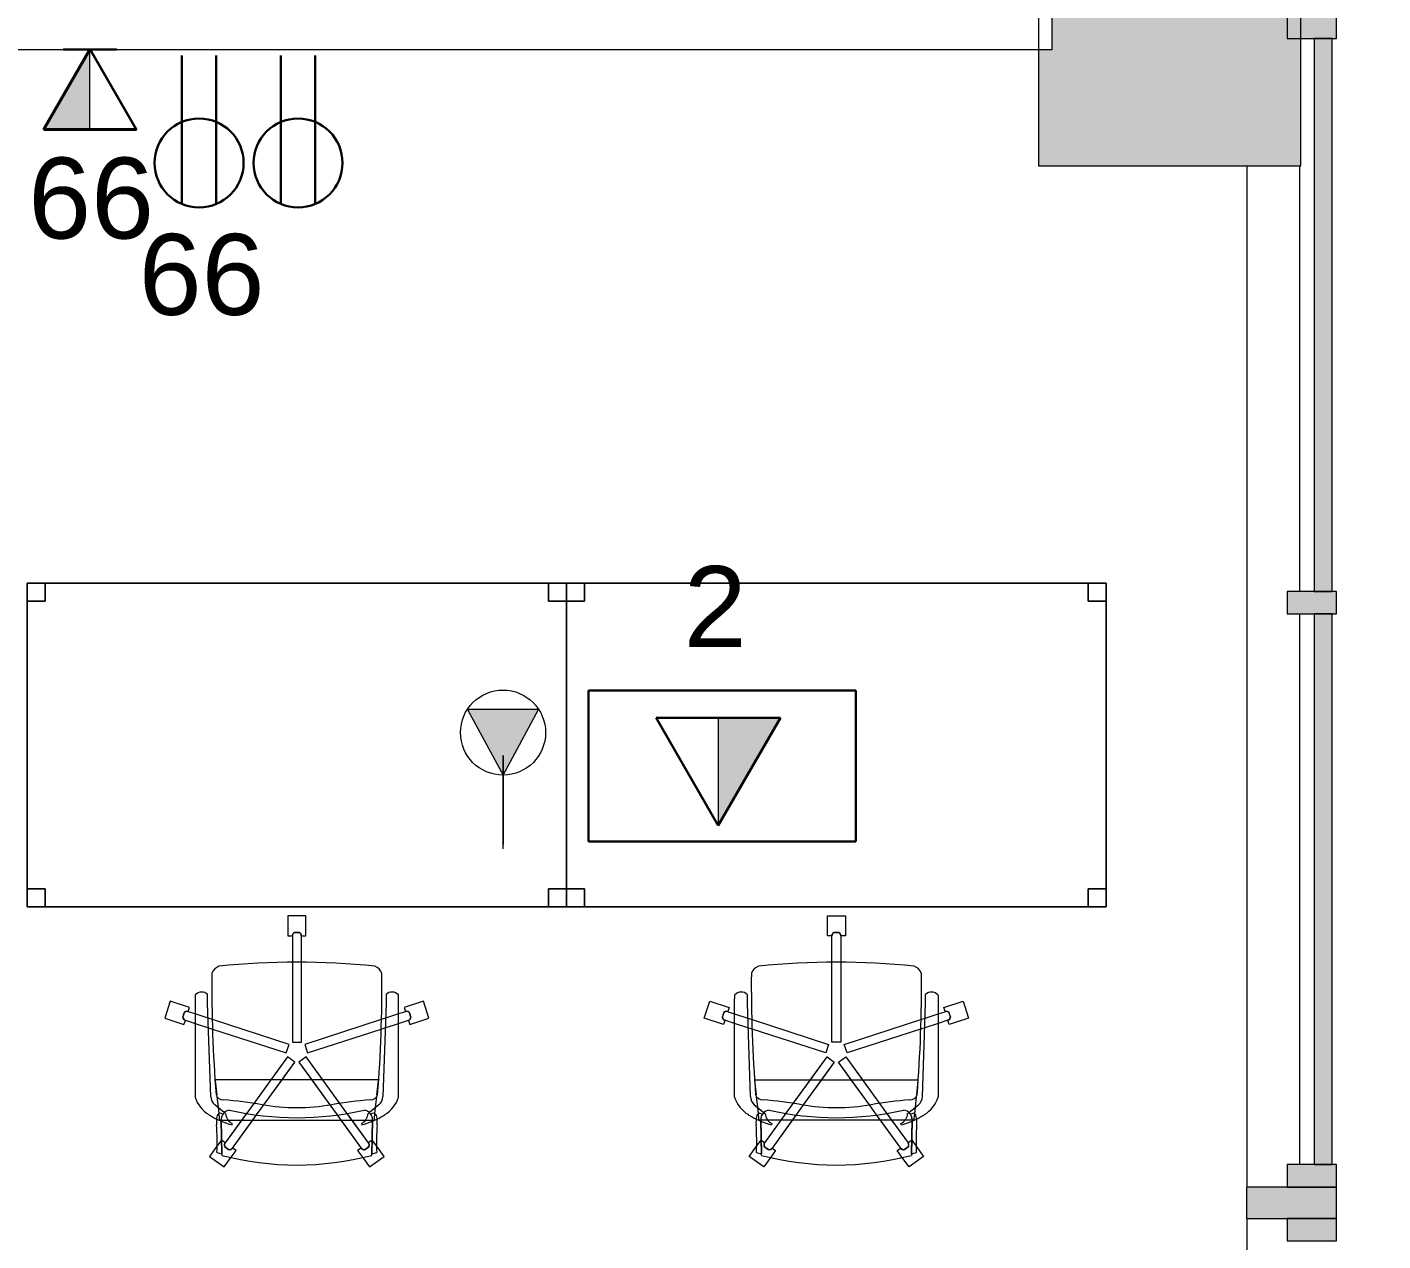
# Model space of a CAD drawing. Header units: inches. Extents: x 385 to 2249, y -1781 to -36.
# Drawn here: x 2043.8 to 2194.6, y -1443.9 to -1308.9 of the extents above; entities that cross this region are included whole.
import ezdxf

# ---------------------------------------------------------------- set-up
doc = ezdxf.new("R2010")
doc.units = ezdxf.units.IN
doc.header["$MEASUREMENT"] = 0
for name, color, linetype, lineweight in [('A-ANNO-NOTE', 131, 'Continuous', 30), ('A-COLS', 52, 'Continuous', 13), ('A-GLAZ-CURT', 52, 'Continuous', 13), ('A-GLAZ-CWMG', 51, 'Continuous', 13), ('A-WALL', 113, 'Continuous', 13), ('A-WALL-PATT', 111, 'Continuous', 13), ('I-FURN', 30, 'Continuous', 9)]:
    doc.layers.add(name, color=color, linetype=linetype, lineweight=lineweight)
doc.styles.add('Swis721 Lt BT', font='swissl.ttf', dxfattribs={"height": 9})

# ---------------------------------------------------------------- blocks, each defined once
blk = doc.blocks.new('Rectangular Mullion - 2_5_ x 5_ rectangular-5103979-Level 5 POWER _ SIGNAL')
at = {"layer": 'A-GLAZ-CWMG', "lineweight": 9}
blk.add_hatch(color=7, dxfattribs=at).paths.add_polyline_path([(-2.5, 2.75), (-2.5, -2.75), (0, -2.75), (0, 2.75)], flags=0)
at = {"layer": 'A-GLAZ-CWMG', "color": 8, "lineweight": 20}
for p, q in [((0, 2.75), (-2.5, 2.75)), ((-2.5, 2.75), (-2.5, -2.75)), ((0, -2.75), (0, 2.75)), ((-2.5, -2.75), (0, -2.75))]:
    blk.add_line(p, q, dxfattribs=at)
blk = doc.blocks.new('System Panel - Glazed 2-5375666-Level 5 POWER _ SIGNAL')
at = {"layer": 'A-GLAZ-CURT', "lineweight": 9}
blk.add_hatch(color=7, dxfattribs=at).paths.add_polyline_path([(30.63, 2.15), (30.63, 2.25), (-30.63, 2.25), (-30.63, 0.25), (30.63, 0.25)], flags=0)
at = {"layer": 'A-GLAZ-CURT', "color": 8, "lineweight": 20}
for p, q in [((30.63, 2.25), (-30.63, 2.25)), ((-30.63, 2.25), (-30.63, 0.25)), ((30.63, 0.25), (30.63, 2.25)), ((-30.63, 0.25), (30.63, 0.25))]:
    blk.add_line(p, q, dxfattribs=at)
blk = doc.blocks.new('Rectangular Mullion - 2_5_ x 5_ rectangular-5104493-Level 5 POWER _ SIGNAL')
at = {"layer": 'A-GLAZ-CWMG', "lineweight": 9}
blk.add_hatch(color=7, dxfattribs=at).paths.add_polyline_path([(0, 2.75), (0, -2.75), (-2.5, -2.75), (-2.5, 2.75)], flags=0)
at = {"layer": 'A-GLAZ-CWMG', "color": 8, "lineweight": 20}
for p, q in [((-2.5, 2.75), (0, 2.75)), ((-2.5, -2.75), (-2.5, 2.75)), ((0, 2.75), (0, -2.75)), ((0, -2.75), (-2.5, -2.75))]:
    blk.add_line(p, q, dxfattribs=at)
blk = doc.blocks.new('System Panel - Glazed 2-5104492-Level 5 POWER _ SIGNAL')
at = {"layer": 'A-GLAZ-CURT', "lineweight": 9}
blk.add_hatch(color=7, dxfattribs=at).paths.add_polyline_path([(30.75, 2.15), (30.75, 2.25), (-30.75, 2.25), (-30.75, 0.25), (30.75, 0.25)], flags=0)
at = {"layer": 'A-GLAZ-CURT', "color": 8, "lineweight": 20}
for p, q in [((30.75, 2.25), (-30.75, 2.25)), ((-30.75, 2.25), (-30.75, 0.25)), ((30.75, 0.25), (30.75, 2.25)), ((-30.75, 0.25), (30.75, 0.25))]:
    blk.add_line(p, q, dxfattribs=at)
blk = doc.blocks.new('Rectangular Mullion - 2_5_ x 5_ rectangular-5103978-Level 5 POWER _ SIGNAL')
at = {"layer": 'A-GLAZ-CWMG', "lineweight": 9}
blk.add_hatch(color=7, dxfattribs=at).paths.add_polyline_path([(0, -2.25), (0, -2.75), (-2.5, -2.75), (-2.5, 1.2), (0, 1.2), (0, -2.15)], flags=0)
at = {"layer": 'A-GLAZ-CWMG', "color": 8, "lineweight": 20}
for p, q in [((-2.5, 2.75), (0, 2.75)), ((-2.5, -2.75), (-2.5, 2.75)), ((0, 2.75), (0, -2.75)), ((0, -2.75), (-2.5, -2.75))]:
    blk.add_line(p, q, dxfattribs=at)
blk = doc.blocks.new('Walls 50 - Walls 3-5097362-Level 5 POWER _ SIGNAL')
at = {"layer": 'A-WALL', "lineweight": 9}
for p, q in [((53.56, -1536.77), (53.56, -1650.36)), ((59.48, -1584.11), (59.48, -1536.77)), ((59.48, -1647.86), (59.48, -1586.61)), ((53.56, -1653.85), (53.56, -1697.7))]:
    blk.add_line(p, q, dxfattribs=at)
blk = doc.blocks.new('Columns 54 - Columns 4-5528630-Level 5 POWER _ SIGNAL')
at = {"layer": 'A-COLS', "lineweight": 9}
blk.add_hatch(color=7, dxfattribs=at).paths.add_polyline_path([(1378.11, -846.46), (1405.87, -855.49), (1415.45, -826.02), (1387.68, -816.99), (1383.53, -829.78), (1384.99, -830.25), (1383.56, -834.65), (1382.1, -834.17)], flags=0)
at = {"layer": 'A-COLS', "color": 8, "lineweight": 20}
for p, q in [((1387.68, -816.99), (1378.11, -846.46)), ((1415.45, -826.02), (1387.68, -816.99)), ((1405.87, -855.49), (1415.45, -826.02)), ((1378.11, -846.46), (1405.87, -855.49))]:
    blk.add_line(p, q, dxfattribs=at)
blk = doc.blocks.new('F-Haworth_Chair_X99-Seminar - X99 Advanced Seminar Chair-V51-Level 5 POWER _ SIGNAL')
at = {"layer": 'I-FURN'}
for p, q in [((-1, 15.13), (1, 15.13)), ((-1, 12.88), (-1, 15.13)), ((-1, 15.13), (1, 15.13)), ((-1, 12.88), (-1, 15.13)), ((1, 15.13), (1, 12.88)), ((1, 15.13), (1, 12.88)), ((-0.52, 12.88), (-1, 12.88)), ((-0.52, 12.88), (-1, 12.88)), ((-0.5, 9.91), (-0.5, 12.88)), ((-0.5, 9.91), (-0.5, 12.88)), ((0.26, 13.26), (-0.26, 13.26)), ((0.26, 13.26), (-0.26, 13.26)), ((-0.25, 13.25), (0.25, 13.25)), ((-0.25, 13.25), (0.25, 13.25)), ((0.5, 12.88), (0.5, 9.91)), ((0.5, 12.88), (0.5, 9.91)), ((1, 12.88), (0.52, 12.88)), ((1, 12.88), (0.52, 12.88)), ((-0.5, 1.08), (-0.5, 9.91)), ((-0.5, 1.08), (-0.5, 9.91)), ((0.5, 9.91), (0.5, 1.08)), ((0.5, 9.91), (0.5, 1.08)), ((-11.32, 5.48), (-11.3, 6.32)), ((-9.92, 6.36), (-9.92, 5.36)), ((9.92, 5.36), (9.92, 6.36)), ((11.3, 6.32), (11.32, 5.48)), ((-14.69, 3.72), (-14.08, 5.62)), ((-14.69, 3.72), (-14.08, 5.62)), ((-14.08, 5.62), (-11.94, 4.93)), ((-14.08, 5.62), (-11.94, 4.93)), ((-11.94, 4.93), (-12.09, 4.47)), ((-11.94, 4.93), (-12.09, 4.47)), ((-11.32, -5.06), (-11.32, 5.48)), ((-9.92, 5.36), (-9.57, -4.97)), ((9.57, -4.97), (9.92, 5.36)), ((11.32, 5.48), (11.32, -5.06)), ((11.94, 4.93), (14.08, 5.62)), ((11.94, 4.93), (14.08, 5.62)), ((12.09, 4.47), (11.94, 4.93)), ((12.09, 4.47), (11.94, 4.93)), ((14.08, 5.62), (14.69, 3.72)), ((14.08, 5.62), (14.69, 3.72)), ((-12.55, 3.03), (-14.69, 3.72)), ((-12.55, 3.03), (-14.69, 3.72)), ((-12.53, 4.34), (-12.69, 3.85)), ((-12.53, 4.34), (-12.69, 3.85)), ((-12.68, 3.86), (-12.52, 4.33)), ((-12.68, 3.86), (-12.52, 4.33)), ((-12.63, 3.67), (-12.63, 3.67)), ((-12.4, 3.49), (-12.55, 3.03)), ((-12.4, 3.49), (-12.55, 3.03)), ((-11.32, 3.15), (-12.4, 3.5)), ((-11.32, 3.15), (-12.4, 3.5)), ((-12.09, 4.45), (-11.32, 4.21)), ((-12.09, 4.45), (-11.32, 4.21)), ((-11.32, 4.21), (-9.86, 3.73)), ((-11.32, 4.21), (-9.86, 3.73)), ((-9.83, 2.67), (-11.32, 3.15)), ((-9.83, 2.67), (-11.32, 3.15)), ((-9.86, 3.73), (-9.38, 3.57)), ((-9.86, 3.73), (-9.38, 3.57)), ((-9.38, 3.57), (-0.87, 0.81)), ((-9.38, 3.57), (-0.87, 0.81)), ((0.87, 0.81), (9.38, 3.57)), ((0.87, 0.81), (9.38, 3.57)), ((9.38, 3.57), (9.86, 3.73)), ((9.38, 3.57), (9.86, 3.73)), ((11.32, 3.15), (9.83, 2.67)), ((11.32, 3.15), (9.83, 2.67)), ((9.86, 3.73), (11.32, 4.21)), ((9.86, 3.73), (11.32, 4.21)), ((11.32, 4.21), (12.09, 4.45)), ((11.32, 4.21), (12.09, 4.45)), ((12.4, 3.5), (11.32, 3.15)), ((12.4, 3.5), (11.32, 3.15)), ((12.55, 3.03), (12.4, 3.49)), ((12.55, 3.03), (12.4, 3.49)), ((12.52, 4.33), (12.68, 3.86)), ((12.52, 4.33), (12.68, 3.86)), ((12.69, 3.85), (12.53, 4.34)), ((12.69, 3.85), (12.53, 4.34)), ((14.69, 3.72), (12.55, 3.03)), ((14.69, 3.72), (12.55, 3.03)), ((-9.37, 2.52), (-9.83, 2.67)), ((-9.37, 2.52), (-9.83, 2.67)), ((-1.18, -0.14), (-9.37, 2.52)), ((-1.18, -0.14), (-9.37, 2.52)), ((9.37, 2.52), (1.18, -0.14)), ((9.37, 2.52), (1.18, -0.14)), ((9.83, 2.67), (9.37, 2.52)), ((9.83, 2.67), (9.37, 2.52)), ((-0.87, 0.81), (-1.18, -0.14)), ((-0.87, 0.81), (-1.18, -0.14)), ((0.5, 1.08), (-0.5, 1.08)), ((0.5, 1.08), (-0.5, 1.08)), ((1.18, -0.14), (0.87, 0.81)), ((1.18, -0.14), (0.87, 0.81)), ((-4.79, -5.75), (-1.04, -0.58)), ((-0.23, -1.17), (-3.68, -5.91)), ((-2.89, -3.12), (-1.04, -0.58)), ((-0.23, -1.17), (-1.65, -3.12)), ((-1.04, -0.58), (-0.23, -1.17)), ((-1.04, -0.58), (-0.23, -1.17)), ((0.23, -1.17), (1.04, -0.58)), ((0.23, -1.17), (1.04, -0.58)), ((1.65, -3.12), (0.23, -1.17)), ((3.68, -5.91), (0.23, -1.17)), ((1.04, -0.58), (2.89, -3.12)), ((1.04, -0.58), (4.79, -5.75)), ((-9.07, -3.12), (-2.89, -3.12)), ((-9.07, -3.2), (-9.07, -3.12)), ((-8.9, -4.8), (-9.07, -3.2)), ((-4.79, -5.75), (-2.89, -3.12)), ((-1.65, -3.12), (-3.68, -5.91)), ((-2.89, -3.12), (-1.65, -3.12)), ((-1.65, -3.12), (1.65, -3.12)), ((1.65, -3.12), (2.89, -3.12)), ((3.68, -5.91), (1.65, -3.12)), ((2.89, -3.12), (9.07, -3.12)), ((2.89, -3.12), (4.79, -5.75)), ((9.07, -3.2), (8.9, -4.8)), ((9.07, -3.12), (9.07, -3.2)), ((-9.13, -5.92), (-8.07, -6.77)), ((-8.88, -4.99), (-8.89, -4.91)), ((-8.75, -6.22), (-8.88, -4.99)), ((-5.57, -6.82), (-4.79, -5.75)), ((-5.57, -6.82), (-4.79, -5.75)), ((-3.68, -5.91), (-4.47, -7.01)), ((-3.68, -5.91), (-4.47, -7.01)), ((4.47, -7.01), (3.68, -5.91)), ((4.47, -7.01), (3.68, -5.91)), ((4.79, -5.75), (5.57, -6.82)), ((4.79, -5.75), (5.57, -6.82)), ((8.07, -6.77), (9.13, -5.92)), ((8.88, -4.99), (8.75, -6.22)), ((8.89, -4.91), (8.88, -4.99)), ((-8.68, -6.87), (-8.75, -6.22)), ((-8.62, -7.42), (-8.68, -6.87)), ((-8.6, -7.6), (-8.62, -7.43)), ((-8.61, -6.81), (-8.23, -6.95)), ((-8.03, -6.81), (-7.95, -6.87)), ((-7.97, -10.12), (-5.57, -6.82)), ((-4.47, -7.01), (-7.16, -10.71)), ((-6.14, -7.6), (-5.57, -6.82)), ((-4.47, -7.01), (-4.9, -7.6)), ((4.9, -7.6), (4.47, -7.01)), ((7.16, -10.71), (4.47, -7.01)), ((5.57, -6.82), (6.14, -7.6)), ((5.57, -6.82), (7.97, -10.12)), ((7.95, -6.87), (8.03, -6.81)), ((8.23, -6.95), (8.61, -6.81)), ((8.62, -7.43), (8.6, -7.6)), ((8.68, -6.87), (8.62, -7.42)), ((8.75, -6.22), (8.68, -6.87)), ((-8.49, -7.6), (-8.56, -7.6)), ((-8.42, -7.57), (-8.34, -11.37)), ((-8.34, -11.52), (-8.42, -7.57)), ((-7.65, -7.6), (-8.4, -7.6)), ((-7.97, -10.12), (-6.14, -7.6)), ((-6.14, -7.6), (-7.65, -7.6)), ((-7.18, -7.99), (-7.21, -8.13)), ((-4.9, -7.6), (-7.16, -10.71)), ((-4.9, -7.6), (-6.14, -7.6)), ((4.9, -7.6), (-4.9, -7.6)), ((6.14, -7.6), (4.9, -7.6)), ((7.16, -10.71), (4.9, -7.6)), ((7.65, -7.6), (6.14, -7.6)), ((6.14, -7.6), (7.97, -10.12)), ((7.21, -8.13), (7.18, -7.99)), ((8.4, -7.6), (7.65, -7.6)), ((8.34, -11.37), (8.42, -7.57)), ((8.42, -7.57), (8.34, -11.52)), ((8.56, -7.6), (8.49, -7.6)), ((-9.7, -11.65), (-8.88, -10.52)), ((-9.7, -11.65), (-8.88, -10.52)), ((-8.88, -10.52), (-8.38, -9.83)), ((-8.88, -10.52), (-8.38, -9.83)), ((-8.38, -9.83), (-7.99, -10.11)), ((-8.38, -9.83), (-7.99, -10.11)), ((7.99, -10.11), (8.38, -9.83)), ((7.99, -10.11), (8.38, -9.83)), ((8.38, -9.83), (8.88, -10.52)), ((8.38, -9.83), (8.88, -10.52)), ((8.88, -10.52), (9.7, -11.65)), ((8.88, -10.52), (9.7, -11.65)), ((-8.08, -12.82), (-9.7, -11.65)), ((-8.08, -12.82), (-9.7, -11.65)), ((-7.29, -11.74), (-8.08, -12.82)), ((-7.29, -11.74), (-8.08, -12.82)), ((-8, -10.58), (-7.59, -10.88)), ((-8, -10.58), (-7.59, -10.88)), ((-7.59, -10.87), (-7.99, -10.57)), ((-7.59, -10.87), (-7.99, -10.57)), ((-6.76, -11), (-7.29, -11.74)), ((-6.76, -11), (-7.29, -11.74)), ((-7.15, -10.72), (-6.76, -11)), ((-7.15, -10.72), (-6.76, -11)), ((6.76, -11), (7.15, -10.72)), ((6.76, -11), (7.15, -10.72)), ((7.29, -11.74), (6.76, -11)), ((7.29, -11.74), (6.76, -11)), ((8.08, -12.82), (7.29, -11.74)), ((8.08, -12.82), (7.29, -11.74)), ((7.99, -10.57), (7.59, -10.87)), ((7.99, -10.57), (7.59, -10.87)), ((7.59, -10.88), (8, -10.58)), ((7.59, -10.88), (8, -10.58)), ((9.7, -11.65), (8.08, -12.82)), ((9.7, -11.65), (8.08, -12.82))]:
    blk.add_line(p, q, dxfattribs=at)
for centre, radius, start, end in [((-0.11, 12.88), 0.407, 111.1651, 180.8349), ((-0.11, 12.88), 0.407, 166.9009, 180.8349), ((-0.11, 12.88), 0.407, 152.967, 166.9009), ((-0.09, 12.88), 0.406, 112.6199, 180), ((-0.09, 12.88), 0.406, 166.524, 180), ((-0.09, 12.88), 0.406, 126.0959, 166.524), ((-0.11, 12.88), 0.407, 139.033, 152.967), ((-0.11, 12.88), 0.407, 111.1651, 139.033), ((-0.09, 12.88), 0.406, 112.6199, 126.0959), ((0.09, 12.88), 0.406, 53.9041, 67.3801), ((0.09, 12.88), 0.406, 0, 67.3801), ((0.11, 12.88), 0.407, 54.9009, 68.8349), ((0.11, 12.88), 0.407, 359.1651, 68.8349), ((0.09, 12.88), 0.406, 0, 53.9041), ((0.11, 12.88), 0.407, 27.033, 54.9009), ((0.11, 12.88), 0.407, 13.0991, 27.033), ((0.11, 12.88), 0.407, 359.1651, 13.0991), ((-8.21, 8.28), 1.31, 110.0433, 159.9567), ((0, -75.01), 84.96, 84.1475, 95.8525), ((8.21, 8.28), 1.31, 20.0433, 69.9567), ((144.06, 7.32), 153.52, 179.4749, 184.5213), ((-144.06, 7.32), 153.52, 355.4787, 0.5251), ((-10.58, 5.68), 0.956, 45.8901, 138.1099), ((10.58, 5.68), 0.956, 41.8901, 134.1099), ((-12.28, 3.88), 0.407, 183.1651, 197.0991), ((-12.28, 3.88), 0.407, 183.1651, 252.8349), ((-12.27, 3.89), 0.406, 184.6199, 198.0959), ((-12.27, 3.89), 0.406, 184.6199, 252), ((-12.28, 3.88), 0.407, 197.0991, 211.033), ((-12.27, 3.89), 0.406, 198.0959, 238.524), ((-12.28, 3.88), 0.407, 211.0519, 252.8349), ((-12.22, 4.09), 0.407, 71.1651, 140.8349), ((-12.22, 4.09), 0.407, 71.1651, 140.8349), ((-12.22, 4.07), 0.406, 85.476, 139.3801), ((-12.22, 4.07), 0.406, 72, 139.3801), ((-12.27, 3.89), 0.406, 238.524, 252), ((-12.22, 4.07), 0.406, 72, 85.476), ((12.22, 4.09), 0.407, 39.1651, 108.8349), ((12.22, 4.09), 0.407, 39.1651, 108.8349), ((12.22, 4.07), 0.406, 94.524, 108), ((12.22, 4.07), 0.406, 40.6199, 108), ((12.22, 4.07), 0.406, 81.0479, 94.524), ((12.22, 4.07), 0.406, 40.6199, 81.0479), ((12.27, 3.89), 0.406, 288, 355.3801), ((12.28, 3.88), 0.407, 287.1651, 356.8349), ((12.28, 3.88), 0.407, 287.1651, 356.8349), ((12.27, 3.89), 0.406, 288, 341.9041), ((12.27, 3.89), 0.406, 341.9041, 355.3801), ((-7.87, -3.92), 3.63, 198.1789, 238.0478), ((-8.18, -4.9), 1.39, 182.8013, 227.1078), ((-8.24, -4.59), 0.763, 194.2338, 275.7662), ((-11.32, -48.08), 42.84, 79.9767, 85.7699), ((0, 15.97), 22.19, 259.9767, 280.0233), ((11.32, -48.08), 42.84, 94.2301, 100.0233), ((8.24, -4.59), 0.763, 264.2338, 345.7662), ((8.18, -4.9), 1.39, 312.8922, 357.1987), ((7.87, -3.92), 3.63, 301.9522, 341.8211), ((-4.71, 1.15), 9.61, 238.0478, 243.9964), ((-5.2, -7.86), 3.74, 170.0936, 184.0143), ((-4.71, 1.15), 9.61, 243.9964, 246.4906), ((-8.28, -7.33), 0.613, 122.5427, 170.0936), ((-7.37, -7.55), 1.05, 95.9554, 181.1786), ((-7.37, -7.55), 1.05, 145.2002, 181.1786), ((-6.55, -6.76), 1.38, 185.0878, 212.4248), ((-6.55, -6.76), 1.38, 214.0187, 242.9497), ((0, 26.49), 33.83, 257.2285, 282.7715), ((6.55, -6.76), 1.38, 297.0503, 325.9813), ((7.37, -7.55), 1.05, 358.8214, 84.0446), ((6.55, -6.76), 1.38, 327.5752, 354.9122), ((7.37, -7.55), 1.05, 358.8214, 34.7998), ((4.71, 1.15), 9.61, 293.5094, 296.0036), ((8.28, -7.33), 0.613, 9.9064, 57.4573), ((5.2, -7.86), 3.74, 355.9857, 9.9064), ((4.71, 1.15), 9.61, 296.0036, 301.9522), ((-36.06, -10.03), 27.2, 357.4882, 4.0143), ((-4.71, 1.15), 9.61, 246.6393, 247.073), ((-4.71, 1.15), 9.61, 247.2631, 254.9334), ((4.71, 1.15), 9.61, 285.0666, 292.7369), ((4.71, 1.15), 9.61, 292.927, 293.3607), ((36.06, -10.03), 27.2, 175.9857, 182.5118), ((-7.66, -10.36), 0.407, 143.1651, 212.8349), ((-7.66, -10.36), 0.407, 143.1651, 184.967), ((-7.66, -10.36), 0.407, 184.967, 212.8349), ((-7.64, -10.36), 0.406, 144, 197.9041), ((-7.64, -10.36), 0.406, 157.476, 184.4281), ((-7.64, -10.36), 0.406, 184.4281, 211.3801), ((-7.64, -10.36), 0.406, 197.9041, 211.3801), ((-7.64, -10.36), 0.406, 144, 157.476), ((7.64, -10.36), 0.406, 328.6199, 36), ((7.64, -10.36), 0.406, 328.6199, 36), ((7.66, -10.36), 0.407, 327.1651, 36.8349), ((7.66, -10.36), 0.407, 327.1651, 36.8349), ((0, 20.73), 33.17, 254.4478, 255.4234), ((0, 20.29), 32.89, 255.304, 284.6925), ((-7.48, -10.49), 0.407, 255.1651, 324.8349), ((-7.49, -10.47), 0.406, 256.6199, 270.0959), ((-7.49, -10.47), 0.406, 256.6199, 283.5719), ((-7.48, -10.49), 0.407, 255.1651, 283.033), ((-7.49, -10.47), 0.406, 270.0959, 297.0479), ((-7.49, -10.47), 0.406, 283.5719, 324), ((-7.48, -10.49), 0.407, 283.033, 296.967), ((-7.49, -10.47), 0.406, 297.0479, 324), ((-7.48, -10.49), 0.407, 296.967, 324.8349), ((7.48, -10.49), 0.407, 215.1651, 284.8349), ((7.48, -10.49), 0.407, 215.1651, 256.967), ((7.49, -10.47), 0.406, 216, 229.476), ((7.49, -10.47), 0.406, 216, 283.3801), ((7.49, -10.47), 0.406, 229.476, 242.9521), ((7.49, -10.47), 0.406, 242.9521, 256.4281), ((7.48, -10.49), 0.407, 256.967, 284.8349), ((7.49, -10.47), 0.406, 256.4281, 283.3801), ((0, 20.73), 33.17, 284.5766, 285.5522)]:
    blk.add_arc(centre, radius, start, end, dxfattribs=at)
blk = doc.blocks.new('Rectangular Table - Rectangular Table-5809067-Level 5 POWER _ SIGNAL')
at = {"layer": 'I-FURN'}
for p, q in [((-28, 18), (-30, 18)), ((-30, 18), (-30, 16)), ((-30, 16), (-30, 18)), ((-30, 18), (-28, 18)), ((30, 18), (-30, 18)), ((-30, 18), (-30, -18)), ((-30, -18), (-30, 18)), ((-30, 18), (30, 18)), ((-28, 16), (-28, 18)), ((-28, 18), (-28, 16)), ((28, 18), (28, 16)), ((30, 18), (28, 18)), ((28, 18), (30, 18)), ((28, 16), (28, 18)), ((30, 16), (30, 18)), ((30, 18), (30, 16)), ((30, -18), (30, 18)), ((30, 18), (30, -18)), ((-30, 16), (-28, 16)), ((-28, 16), (-30, 16)), ((28, 16), (30, 16)), ((30, 16), (28, 16)), ((-28, -16), (-30, -16)), ((-30, -16), (-30, -18)), ((-30, -18), (-30, -16)), ((-30, -16), (-28, -16)), ((-28, -18), (-28, -16)), ((-28, -16), (-28, -18)), ((30, -16), (28, -16)), ((28, -16), (28, -18)), ((28, -18), (28, -16)), ((28, -16), (30, -16)), ((30, -18), (30, -16)), ((30, -16), (30, -18)), ((-30, -18), (-28, -18)), ((-28, -18), (-30, -18)), ((-30, -18), (30, -18)), ((30, -18), (-30, -18)), ((28, -18), (30, -18)), ((30, -18), (28, -18))]:
    blk.add_line(p, q, dxfattribs=at)
blk = doc.blocks.new('F-Haworth_Chair_X99-Seminar - X99 Advanced Seminar Chair-V52-Level 5 POWER _ SIGNAL')
at = {"layer": 'I-FURN'}
for p, q in [((-8.08, 12.82), (-9.7, 11.65)), ((-8.08, 12.82), (-9.7, 11.65)), ((-7.29, 11.74), (-8.08, 12.82)), ((-7.29, 11.74), (-8.08, 12.82)), ((8.08, 12.82), (7.29, 11.74)), ((8.08, 12.82), (7.29, 11.74)), ((9.7, 11.65), (8.08, 12.82)), ((9.7, 11.65), (8.08, 12.82)), ((-9.7, 11.65), (-8.88, 10.52)), ((-9.7, 11.65), (-8.88, 10.52)), ((-8.34, 11.52), (-8.42, 7.57)), ((-8.42, 7.57), (-8.34, 11.37)), ((-8, 10.58), (-7.59, 10.88)), ((-8, 10.58), (-7.59, 10.88)), ((-7.59, 10.87), (-7.99, 10.57)), ((-7.59, 10.87), (-7.99, 10.57)), ((-6.76, 11), (-7.29, 11.74)), ((-6.76, 11), (-7.29, 11.74)), ((-4.9, 7.6), (-7.16, 10.71)), ((-4.47, 7.01), (-7.16, 10.71)), ((-7.15, 10.72), (-6.76, 11)), ((-7.15, 10.72), (-6.76, 11)), ((7.16, 10.71), (4.47, 7.01)), ((7.16, 10.71), (4.9, 7.6)), ((7.29, 11.74), (6.76, 11)), ((7.29, 11.74), (6.76, 11)), ((6.76, 11), (7.15, 10.72)), ((6.76, 11), (7.15, 10.72)), ((7.59, 10.88), (8, 10.58)), ((7.59, 10.88), (8, 10.58)), ((7.99, 10.57), (7.59, 10.87)), ((7.99, 10.57), (7.59, 10.87)), ((8.42, 7.57), (8.34, 11.52)), ((8.34, 11.37), (8.42, 7.57)), ((8.88, 10.52), (9.7, 11.65)), ((8.88, 10.52), (9.7, 11.65)), ((-8.88, 10.52), (-8.38, 9.83)), ((-8.88, 10.52), (-8.38, 9.83)), ((-8.38, 9.83), (-7.99, 10.11)), ((-8.38, 9.83), (-7.99, 10.11)), ((-7.97, 10.12), (-6.14, 7.6)), ((-7.97, 10.12), (-5.57, 6.82)), ((5.57, 6.82), (7.97, 10.12)), ((6.14, 7.6), (7.97, 10.12)), ((7.99, 10.11), (8.38, 9.83)), ((7.99, 10.11), (8.38, 9.83)), ((8.38, 9.83), (8.88, 10.52)), ((8.38, 9.83), (8.88, 10.52)), ((-8.6, 7.6), (-8.62, 7.43)), ((-8.49, 7.6), (-8.56, 7.6)), ((-7.65, 7.6), (-8.4, 7.6)), ((-6.14, 7.6), (-7.65, 7.6)), ((-7.18, 7.99), (-7.21, 8.13)), ((-4.9, 7.6), (-6.14, 7.6)), ((-6.14, 7.6), (-5.57, 6.82)), ((4.9, 7.6), (-4.9, 7.6)), ((-4.47, 7.01), (-4.9, 7.6)), ((4.9, 7.6), (4.47, 7.01)), ((6.14, 7.6), (4.9, 7.6)), ((5.57, 6.82), (6.14, 7.6)), ((7.65, 7.6), (6.14, 7.6)), ((7.21, 8.13), (7.18, 7.99)), ((8.4, 7.6), (7.65, 7.6)), ((8.56, 7.6), (8.49, 7.6)), ((8.62, 7.43), (8.6, 7.6)), ((-9.13, 5.92), (-8.07, 6.77)), ((-8.75, 6.22), (-8.88, 4.99)), ((-8.68, 6.87), (-8.75, 6.22)), ((-8.62, 7.42), (-8.68, 6.87)), ((-8.61, 6.81), (-8.23, 6.95)), ((-8.03, 6.81), (-7.95, 6.87)), ((-5.57, 6.82), (-4.79, 5.75)), ((-5.57, 6.82), (-4.79, 5.75)), ((-3.68, 5.91), (-4.47, 7.01)), ((-3.68, 5.91), (-4.47, 7.01)), ((4.47, 7.01), (3.68, 5.91)), ((4.47, 7.01), (3.68, 5.91)), ((4.79, 5.75), (5.57, 6.82)), ((4.79, 5.75), (5.57, 6.82)), ((7.95, 6.87), (8.03, 6.81)), ((8.07, 6.77), (9.13, 5.92)), ((8.23, 6.95), (8.61, 6.81)), ((8.68, 6.87), (8.62, 7.42)), ((8.75, 6.22), (8.68, 6.87)), ((8.88, 4.99), (8.75, 6.22)), ((-11.32, 5.06), (-11.32, -5.48)), ((-9.92, -5.36), (-9.57, 4.97)), ((-8.9, 4.8), (-9.07, 3.2)), ((-8.88, 4.99), (-8.89, 4.91)), ((-4.79, 5.75), (-2.89, 3.12)), ((-4.79, 5.75), (-1.04, 0.58)), ((-1.65, 3.12), (-3.68, 5.91)), ((-0.23, 1.17), (-3.68, 5.91)), ((3.68, 5.91), (0.23, 1.17)), ((1.04, 0.58), (4.79, 5.75)), ((3.68, 5.91), (1.65, 3.12)), ((2.89, 3.12), (4.79, 5.75)), ((8.89, 4.91), (8.88, 4.99)), ((9.07, 3.2), (8.9, 4.8)), ((9.57, 4.97), (9.92, -5.36)), ((11.32, -5.48), (11.32, 5.06)), ((-9.07, 3.2), (-9.07, 3.12)), ((-9.07, 3.12), (-2.89, 3.12)), ((-2.89, 3.12), (-1.65, 3.12)), ((-2.89, 3.12), (-1.04, 0.58)), ((-1.65, 3.12), (1.65, 3.12)), ((-0.23, 1.17), (-1.65, 3.12)), ((1.65, 3.12), (0.23, 1.17)), ((1.04, 0.58), (2.89, 3.12)), ((1.65, 3.12), (2.89, 3.12)), ((2.89, 3.12), (9.07, 3.12)), ((9.07, 3.12), (9.07, 3.2)), ((-1.18, 0.14), (-9.37, -2.52)), ((-1.18, 0.14), (-9.37, -2.52)), ((-0.87, -0.81), (-1.18, 0.14)), ((-0.87, -0.81), (-1.18, 0.14)), ((-1.04, 0.58), (-0.23, 1.17)), ((-1.04, 0.58), (-0.23, 1.17)), ((0.23, 1.17), (1.04, 0.58)), ((0.23, 1.17), (1.04, 0.58)), ((1.18, 0.14), (0.87, -0.81)), ((1.18, 0.14), (0.87, -0.81)), ((9.37, -2.52), (1.18, 0.14)), ((9.37, -2.52), (1.18, 0.14)), ((-9.38, -3.57), (-0.87, -0.81)), ((-9.38, -3.57), (-0.87, -0.81)), ((-0.5, -1.08), (-0.5, -9.91)), ((0.5, -1.08), (-0.5, -1.08)), ((-0.5, -1.08), (-0.5, -9.91)), ((0.5, -1.08), (-0.5, -1.08)), ((0.5, -9.91), (0.5, -1.08)), ((0.5, -9.91), (0.5, -1.08)), ((0.87, -0.81), (9.38, -3.57)), ((0.87, -0.81), (9.38, -3.57)), ((-9.83, -2.67), (-11.32, -3.15)), ((-9.83, -2.67), (-11.32, -3.15)), ((-9.37, -2.52), (-9.78, -2.65)), ((-9.37, -2.52), (-9.78, -2.65)), ((9.83, -2.67), (9.37, -2.52)), ((9.83, -2.67), (9.37, -2.52)), ((11.32, -3.15), (9.83, -2.67)), ((11.32, -3.15), (9.83, -2.67)), ((-12.55, -3.03), (-14.69, -3.72)), ((-12.55, -3.03), (-14.69, -3.72)), ((-14.69, -3.72), (-14.08, -5.62)), ((-14.69, -3.72), (-14.08, -5.62)), ((-12.53, -4.34), (-12.69, -3.85)), ((-12.53, -4.34), (-12.69, -3.85)), ((-12.68, -3.86), (-12.52, -4.33)), ((-12.68, -3.86), (-12.52, -4.33)), ((-12.4, -3.49), (-12.55, -3.03)), ((-12.4, -3.49), (-12.55, -3.03)), ((-11.32, -3.15), (-12.4, -3.5)), ((-11.32, -3.15), (-12.4, -3.5)), ((-12.09, -4.45), (-11.32, -4.21)), ((-12.09, -4.45), (-11.32, -4.21)), ((-11.94, -4.93), (-12.09, -4.47)), ((-11.94, -4.93), (-12.09, -4.47)), ((-11.32, -4.21), (-9.86, -3.73)), ((-11.32, -4.21), (-9.86, -3.73)), ((-9.86, -3.73), (-9.38, -3.57)), ((-9.86, -3.73), (-9.38, -3.57)), ((9.38, -3.57), (9.86, -3.73)), ((9.38, -3.57), (9.86, -3.73)), ((9.86, -3.73), (11.32, -4.21)), ((9.86, -3.73), (11.32, -4.21)), ((12.4, -3.5), (11.32, -3.15)), ((12.4, -3.5), (11.32, -3.15)), ((11.32, -4.21), (12.09, -4.45)), ((11.32, -4.21), (12.09, -4.45)), ((12.09, -4.47), (11.94, -4.93)), ((12.09, -4.47), (11.94, -4.93)), ((12.55, -3.03), (12.4, -3.49)), ((12.55, -3.03), (12.4, -3.49)), ((12.52, -4.33), (12.68, -3.86)), ((12.52, -4.33), (12.68, -3.86)), ((12.69, -3.85), (12.53, -4.34)), ((12.69, -3.85), (12.53, -4.34)), ((14.69, -3.72), (12.55, -3.03)), ((14.69, -3.72), (12.55, -3.03)), ((14.08, -5.62), (14.69, -3.72)), ((14.08, -5.62), (14.69, -3.72)), ((-14.08, -5.62), (-11.94, -4.93)), ((-14.08, -5.62), (-11.94, -4.93)), ((-11.32, -5.48), (-11.3, -6.32)), ((-9.92, -6.36), (-9.92, -5.36)), ((9.92, -5.36), (9.92, -6.36)), ((11.3, -6.32), (11.32, -5.48)), ((11.94, -4.93), (14.08, -5.62)), ((11.94, -4.93), (14.08, -5.62)), ((-0.5, -9.91), (-0.5, -12.88)), ((-0.5, -9.91), (-0.5, -12.88)), ((0.5, -12.88), (0.5, -9.91)), ((0.5, -12.88), (0.5, -9.91)), ((-0.52, -12.88), (-1, -12.88)), ((-1, -12.88), (-1, -15.13)), ((-0.52, -12.88), (-1, -12.88)), ((-1, -12.88), (-1, -15.13)), ((0.26, -13.26), (-0.26, -13.26)), ((0.26, -13.26), (-0.26, -13.26)), ((-0.25, -13.25), (0.25, -13.25)), ((-0.25, -13.25), (0.25, -13.25)), ((1, -12.88), (0.52, -12.88)), ((1, -12.88), (0.52, -12.88)), ((1, -15.13), (1, -12.88)), ((1, -15.13), (1, -12.88)), ((-1, -15.13), (1, -15.13)), ((-1, -15.13), (1, -15.13))]:
    blk.add_line(p, q, dxfattribs=at)
for centre, radius, start, end in [((0, -20.29), 32.89, 75.3075, 104.696), ((-36.06, 10.03), 27.2, 355.9857, 2.5118), ((0, -20.73), 33.17, 104.5766, 105.5522), ((-7.66, 10.36), 0.407, 147.1651, 216.8349), ((-7.66, 10.36), 0.407, 147.1651, 161.0991), ((-7.64, 10.36), 0.406, 148.6199, 216), ((-7.64, 10.36), 0.406, 148.6199, 162.0959), ((-7.48, 10.49), 0.407, 35.1651, 104.8349), ((-7.48, 10.49), 0.407, 90.9009, 104.8349), ((-7.49, 10.47), 0.406, 89.9041, 103.3801), ((-7.49, 10.47), 0.406, 89.9041, 103.3801), ((-7.48, 10.49), 0.407, 76.967, 90.9009), ((-7.49, 10.47), 0.406, 62.9521, 89.9041), ((-7.49, 10.47), 0.406, 76.4281, 89.9041), ((-7.49, 10.47), 0.406, 62.9521, 76.4281), ((-7.48, 10.49), 0.407, 63.033, 76.967), ((-7.49, 10.47), 0.406, 36, 62.9521), ((-7.49, 10.47), 0.406, 49.476, 62.9521), ((-7.48, 10.49), 0.407, 35.1651, 63.033), ((-7.49, 10.47), 0.406, 36, 49.476), ((7.48, 10.49), 0.407, 75.1651, 144.8349), ((7.48, 10.49), 0.407, 103.033, 144.8349), ((7.49, 10.47), 0.406, 76.6199, 144), ((7.49, 10.47), 0.406, 117.0479, 144), ((7.49, 10.47), 0.406, 103.5719, 117.0479), ((7.48, 10.49), 0.407, 75.1651, 103.033), ((7.49, 10.47), 0.406, 90.0959, 103.5719), ((7.49, 10.47), 0.406, 76.6199, 90.0959), ((7.66, 10.36), 0.407, 323.1651, 32.8349), ((7.64, 10.36), 0.406, 17.9041, 31.3801), ((7.64, 10.36), 0.406, 337.476, 31.3801), ((7.66, 10.36), 0.407, 4.967, 32.8349), ((0, -20.73), 33.17, 74.4478, 75.4234), ((36.06, 10.03), 27.2, 177.4882, 184.0143), ((-7.66, 10.36), 0.407, 161.0991, 175.033), ((-7.66, 10.36), 0.407, 175.033, 216.8349), ((-7.64, 10.36), 0.406, 162.0959, 202.524), ((-7.64, 10.36), 0.406, 202.524, 216), ((7.64, 10.36), 0.406, 324, 17.9041), ((7.64, 10.36), 0.406, 324, 337.476), ((7.66, 10.36), 0.407, 323.1651, 337.0991), ((7.66, 10.36), 0.407, 337.0991, 351.033), ((7.66, 10.36), 0.407, 351.033, 4.967), ((-5.2, 7.86), 3.74, 175.9857, 189.9064), ((-4.71, -1.15), 9.61, 113.5094, 116.0036), ((-4.71, -1.15), 9.61, 112.927, 113.3607), ((-4.71, -1.15), 9.61, 105.0666, 112.7369), ((-7.37, 7.55), 1.05, 178.8214, 214.7998), ((-7.37, 7.55), 1.05, 178.8214, 264.0446), ((-6.55, 6.76), 1.38, 117.0503, 145.9813), ((6.55, 6.76), 1.38, 34.0187, 62.9497), ((4.71, -1.15), 9.61, 67.2631, 74.9334), ((7.37, 7.55), 1.05, 275.9554, 1.1786), ((7.37, 7.55), 1.05, 325.2002, 1.1786), ((4.71, -1.15), 9.61, 66.6393, 67.073), ((4.71, -1.15), 9.61, 63.9964, 66.4906), ((5.2, 7.86), 3.74, 350.0936, 4.0143), ((-7.87, 3.92), 3.63, 121.9522, 161.8211), ((-4.71, -1.15), 9.61, 116.0036, 121.9522), ((-8.28, 7.33), 0.613, 189.9064, 237.4573), ((-6.55, 6.76), 1.38, 147.5752, 174.9122), ((0, -26.49), 33.83, 77.2285, 102.7715), ((0, -15.97), 22.19, 79.9767, 100.0233), ((6.55, 6.76), 1.38, 5.0878, 32.4248), ((8.28, 7.33), 0.613, 302.5427, 350.0936), ((4.71, -1.15), 9.61, 58.0478, 63.9964), ((7.87, 3.92), 3.63, 18.1789, 58.0478), ((-8.18, 4.9), 1.39, 132.8922, 177.1987), ((144.06, -7.32), 153.52, 175.4787, 180.5251), ((-8.24, 4.59), 0.763, 84.2338, 165.7662), ((-11.32, 48.08), 42.84, 274.2301, 280.0233), ((11.32, 48.08), 42.84, 259.9767, 265.7699), ((8.24, 4.59), 0.763, 14.2338, 95.7662), ((-144.06, -7.32), 153.52, 359.4749, 4.5213), ((8.18, 4.9), 1.39, 2.8013, 47.1078), ((-12.28, -3.88), 0.407, 107.1651, 176.8349), ((-12.28, -3.88), 0.407, 148.967, 176.8349), ((-12.27, -3.89), 0.406, 108, 175.3801), ((-12.27, -3.89), 0.406, 161.9041, 175.3801), ((-12.27, -3.89), 0.406, 121.476, 161.9041), ((-12.28, -3.88), 0.407, 135.033, 148.967), ((-12.28, -3.88), 0.407, 121.0991, 135.033), ((-12.22, -4.09), 0.407, 219.1651, 288.8349), ((-12.22, -4.09), 0.407, 219.1651, 288.8349), ((-12.22, -4.07), 0.406, 220.6199, 274.524), ((-12.22, -4.07), 0.406, 220.6199, 288), ((-12.28, -3.88), 0.407, 107.1651, 121.0991), ((-12.27, -3.89), 0.406, 108, 121.476), ((-12.22, -4.07), 0.406, 274.524, 288), ((12.22, -4.07), 0.406, 252, 319.3801), ((12.22, -4.09), 0.407, 251.1651, 320.8349), ((12.22, -4.09), 0.407, 251.1651, 320.8349), ((12.22, -4.07), 0.406, 252, 265.476), ((12.22, -4.07), 0.406, 265.476, 305.9041), ((12.28, -3.88), 0.407, 3.1651, 72.8349), ((12.28, -3.88), 0.407, 3.1651, 72.8349), ((12.27, -3.89), 0.406, 45.0479, 72), ((12.27, -3.89), 0.406, 4.6199, 72), ((12.22, -4.07), 0.406, 305.9041, 319.3801), ((12.27, -3.89), 0.406, 4.6199, 45.0479), ((-10.58, -5.68), 0.956, 221.8901, 314.1099), ((10.58, -5.68), 0.956, 225.8901, 318.1099), ((-8.21, -8.28), 1.31, 200.0433, 249.9567), ((8.21, -8.28), 1.31, 290.0433, 339.9567), ((0, 75.01), 84.96, 264.1475, 275.8525), ((-0.11, -12.88), 0.407, 179.1651, 248.8349), ((-0.11, -12.88), 0.407, 179.1651, 248.8349), ((-0.09, -12.88), 0.406, 180, 193.476), ((-0.09, -12.88), 0.406, 180, 247.3801), ((-0.09, -12.88), 0.406, 193.476, 233.9041), ((-0.09, -12.88), 0.406, 233.9041, 247.3801), ((0.09, -12.88), 0.406, 292.6199, 360), ((0.09, -12.88), 0.406, 292.6199, 306.0959), ((0.11, -12.88), 0.407, 291.1651, 0.8349), ((0.11, -12.88), 0.407, 291.1651, 0.8349), ((0.09, -12.88), 0.406, 306.0959, 346.524), ((0.09, -12.88), 0.406, 346.524, 360)]:
    blk.add_arc(centre, radius, start, end, dxfattribs=at)
blk = doc.blocks.new('Rectangular Table - Rectangular Table-5809079-Level 5 POWER _ SIGNAL')
at = {"layer": 'I-FURN'}
for p, q in [((-28, 18), (-30, 18)), ((-30, 18), (-30, 16)), ((-30, 16), (-30, 18)), ((-30, 18), (-28, 18)), ((30, 18), (-30, 18)), ((-30, 18), (-30, -18)), ((-30, -18), (-30, 18)), ((-30, 18), (30, 18)), ((-28, 16), (-28, 18)), ((-28, 18), (-28, 16)), ((28, 18), (28, 16)), ((30, 18), (28, 18)), ((28, 18), (30, 18)), ((28, 16), (28, 18)), ((30, 16), (30, 18)), ((30, 18), (30, 16)), ((30, -18), (30, 18)), ((30, 18), (30, -18)), ((-30, 16), (-28, 16)), ((-28, 16), (-30, 16)), ((28, 16), (30, 16)), ((30, 16), (28, 16)), ((-28, -16), (-30, -16)), ((-30, -16), (-30, -18)), ((-30, -18), (-30, -16)), ((-30, -16), (-28, -16)), ((-28, -18), (-28, -16)), ((-28, -16), (-28, -18)), ((30, -16), (28, -16)), ((28, -16), (28, -18)), ((28, -18), (28, -16)), ((28, -16), (30, -16)), ((30, -18), (30, -16)), ((30, -16), (30, -18)), ((-30, -18), (-28, -18)), ((-28, -18), (-30, -18)), ((-30, -18), (30, -18)), ((30, -18), (-30, -18)), ((28, -18), (30, -18)), ((30, -18), (28, -18))]:
    blk.add_line(p, q, dxfattribs=at)

msp = doc.modelspace()

# ---------------------------------------------------------------- hatches: boundary and pattern name
at = {"layer": 'A-ANNO-NOTE', "lineweight": 9}
for points in [[(2050.79, -1320.24), (2050.79, -1311.31), (2045.63, -1320.24)], [(2096.75, -1392.09), (2100.7, -1384.77), (2092.8, -1384.77), (2096.13, -1390.95)], [(2120.69, -1397.7), (2127.62, -1385.7), (2120.69, -1385.7), (2120.69, -1390.95)]]:
    msp.add_hatch(color=256, dxfattribs=at).paths.add_polyline_path(points, flags=0)
at = {"layer": 'A-WALL-PATT', "lineweight": 9}
h = msp.add_hatch(color=7, dxfattribs=at)
h.paths.add_polyline_path([(2186.94, -1714.89), (2189.44, -1714.89), (2189.44, -1707.89), (2184.99, -1707.89), (2184.99, -1714.89), (2185.37, -1714.89)], flags=0)
h.paths.add_polyline_path([(2179.44, -1571.67), (2189.44, -1571.67), (2189.44, -1568.17), (2179.44, -1568.17)], flags=0)
h.paths.add_polyline_path([(2179.44, -1441.39), (2189.44, -1441.39), (2189.44, -1437.89), (2179.44, -1437.89)], flags=0)
h.paths.add_polyline_path([(2189.44, -1048.6), (2189.44, -1045.1), (2179.44, -1045.1), (2179.45, -1048.6), (2188.94, -1048.6)], flags=0)
h.paths.add_polyline_path([(2186.94, -928.89), (2189.44, -928.89), (2189.44, -925.39), (2179.44, -925.39), (2179.45, -928.89), (2185.37, -928.89)], flags=0)

# ---------------------------------------------------------------- linework, layer by layer
at = {"layer": 'A-ANNO-NOTE', "lineweight": 9}
for p, q in [((2050.79, -1311.31), (2045.63, -1320.24)), ((2050.79, -1320.24), (2050.79, -1311.31)), ((2045.63, -1320.24), (2050.79, -1320.24)), ((2100.7, -1384.77), (2092.8, -1384.77)), ((2092.8, -1384.77), (2096.75, -1392.09)), ((2096.75, -1392.09), (2100.7, -1384.77)), ((2120.69, -1385.7), (2120.69, -1397.7)), ((2120.69, -1397.7), (2127.62, -1385.7)), ((2127.62, -1385.7), (2120.69, -1385.7)), ((2096.75, -1389.9), (2096.75, -1399.8)), ((2096.75, -1389.9), (2096.75, -1395.08)), ((2096.75, -1400.27), (2096.75, -1389.9))]:
    msp.add_line(p, q, dxfattribs=at)
at = {"layer": 'A-ANNO-NOTE'}
for p, q in [((2050.79, -1311.31), (2045.63, -1320.24)), ((2050.82, -1311.38), (2045.67, -1320.31)), ((2047.82, -1311.38), (2053.82, -1311.38)), ((2050.79, -1311.31), (2055.94, -1320.24)), ((2050.82, -1311.38), (2055.98, -1320.31)), ((2061.03, -1312.03), (2061.03, -1328.56)), ((2064.86, -1312.03), (2064.86, -1328.56)), ((2064.86, -1312.03), (2064.86, -1328.56)), ((2072.03, -1312.03), (2072.03, -1328.56)), ((2075.86, -1312.03), (2075.86, -1328.56)), ((2075.86, -1312.03), (2075.86, -1328.56)), ((2055.94, -1320.24), (2045.63, -1320.24)), ((2055.98, -1320.31), (2045.67, -1320.31)), ((2106.25, -1382.65), (2135.97, -1382.65)), ((2106.25, -1399.46), (2106.25, -1382.65)), ((2135.97, -1382.65), (2135.97, -1399.46)), ((2113.76, -1385.7), (2127.62, -1385.7)), ((2120.69, -1397.7), (2113.76, -1385.7)), ((2127.62, -1385.7), (2120.69, -1397.7)), ((2135.97, -1399.46), (2106.25, -1399.46))]:
    msp.add_line(p, q, dxfattribs=at)
for centre in [(2062.95, -1324), (2073.95, -1324)]:
    msp.add_circle(centre, 4.95, dxfattribs=at)
at = {"layer": 'A-ANNO-NOTE', "lineweight": 9}
msp.add_circle((2096.75, -1387.35), 4.73, dxfattribs=at)
at = {"layer": 'A-WALL'}
for p, q in [((2157.82, -1311.38), (2157.82, -1306.76)), ((1703.24, -1311.38), (2157.82, -1311.38))]:
    msp.add_line(p, q, dxfattribs=at)
at = {"layer": 'A-WALL', "color": 8, "lineweight": 20}
for p, q in [((2189.44, -1437.89), (2179.44, -1437.89)), ((2179.44, -1437.89), (2179.44, -1441.39)), ((2189.44, -1441.39), (2189.44, -1437.89)), ((2179.44, -1441.39), (2189.44, -1441.39))]:
    msp.add_line(p, q, dxfattribs=at)

# ---------------------------------------------------------------- block references
at = {"layer": 'A-COLS', "lineweight": 9, "rotation": 18.00000000000044}
msp.add_blockref('Columns 54 - Columns 4-5528630-Level 5 POWER _ SIGNAL', (584.06, -945.13), dxfattribs=at)
at = {"layer": 'A-GLAZ-CURT', "lineweight": 9, "rotation": 269.9999999999988}
for name, p in [('System Panel - Glazed 2-5104492-Level 5 POWER _ SIGNAL', (2186.69, -1340.89)), ('System Panel - Glazed 2-5375666-Level 5 POWER _ SIGNAL', (2186.69, -1404.77))]:
    msp.add_blockref(name, p, dxfattribs=at)
at = {"layer": 'A-GLAZ-CWMG', "lineweight": 9, "extrusion": (0, 0, -1), "rotation": 270.0000000000012}
for name, p in [('Rectangular Mullion - 2_5_ x 5_ rectangular-5103978-Level 5 POWER _ SIGNAL', (-2186.69, -1310.14)), ('Rectangular Mullion - 2_5_ x 5_ rectangular-5104493-Level 5 POWER _ SIGNAL', (-2186.69, -1374.14)), ('Rectangular Mullion - 2_5_ x 5_ rectangular-5104493-Level 5 POWER _ SIGNAL', (-2186.69, -1437.89))]:
    msp.add_blockref(name, p, dxfattribs=at)
at = {"layer": 'A-GLAZ-CWMG', "lineweight": 9, "rotation": 89.9999999999988}
msp.add_blockref('Rectangular Mullion - 2_5_ x 5_ rectangular-5103979-Level 5 POWER _ SIGNAL', (2186.69, -1441.39), dxfattribs=at)
at = {"layer": 'A-WALL', "lineweight": 9}
msp.add_blockref('Walls 50 - Walls 3-5097362-Level 5 POWER _ SIGNAL', (2125.89, 212.47), dxfattribs=at)
at = {"layer": 'I-FURN', "rotation": 180}
for name, p in [('Rectangular Table - Rectangular Table-5809079-Level 5 POWER _ SIGNAL', (2073.82, -1388.73)), ('F-Haworth_Chair_X99-Seminar - X99 Advanced Seminar Chair-V52-Level 5 POWER _ SIGNAL', (2073.82, -1422.84))]:
    msp.add_blockref(name, p, dxfattribs=at)
at = {"layer": 'I-FURN'}
for name, p in [('Rectangular Table - Rectangular Table-5809067-Level 5 POWER _ SIGNAL', (2133.82, -1388.73)), ('F-Haworth_Chair_X99-Seminar - X99 Advanced Seminar Chair-V51-Level 5 POWER _ SIGNAL', (2133.82, -1422.84))]:
    msp.add_blockref(name, p, dxfattribs=at)

# ---------------------------------------------------------------- texts
at = {"layer": 'A-ANNO-NOTE', "lineweight": 9, "char_height": 9, "attachment_point": 1, "style": 'Swis721 Lt BT'}
for s, insert, width in [('66', (2043.95, -1323.4), 16.362), ('66', (2056.24, -1331.89), 16.362), ('2', (2116.85, -1368.83), 8.181)]:
    msp.add_mtext(s, dxfattribs=dict(at, insert=insert, width=width))

doc.saveas('drawing.dxf')
